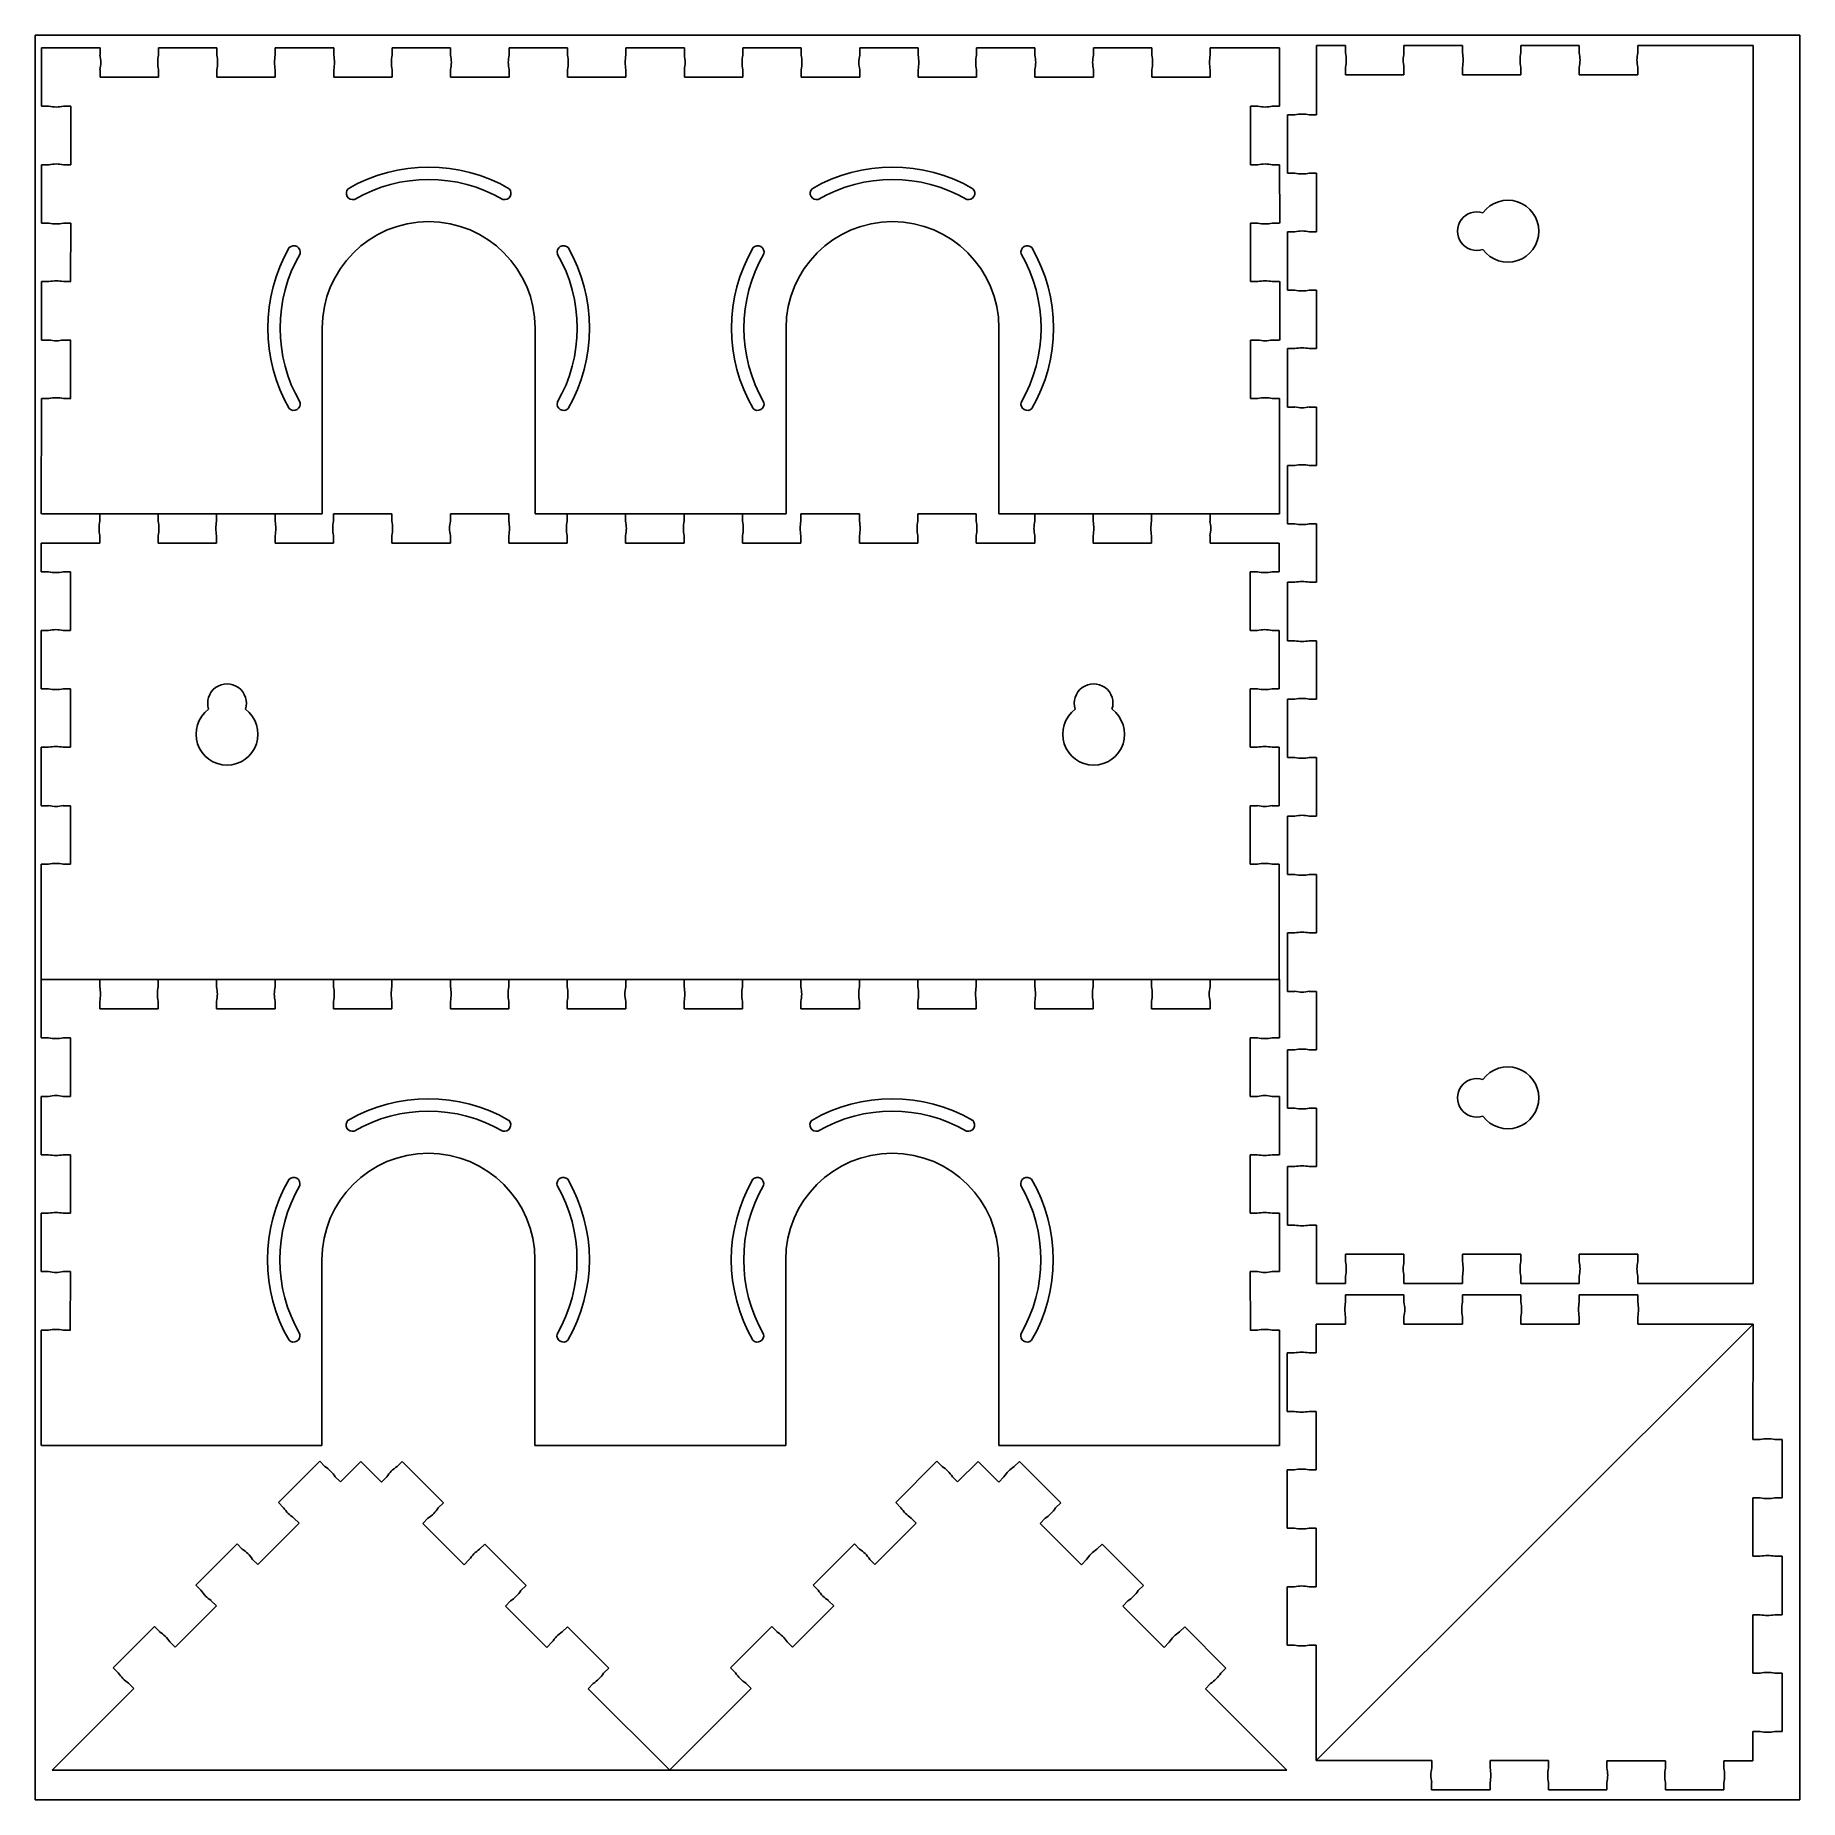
# Model space of a CAD drawing. Header units: inches. Extents: x 23.77 to 30.9, y 14.13 to 21.25.
import ezdxf

# ---------------------------------------------------------------- set-up
doc = ezdxf.new("R2010")
doc.units = ezdxf.units.IN
doc.header["$MEASUREMENT"] = 0

msp = doc.modelspace()

# ---------------------------------------------------------------- linework, layer by layer
for p, q in [((23.7982, 21.2017), (24.0343, 21.2017)), ((23.7982, 20.9656), (23.7982, 21.2017)), ((24.0343, 21.1722), (24.0343, 21.2017)), ((24.2703, 21.2017), (24.2703, 21.1722)), ((24.2703, 21.2017), (24.5063, 21.2017)), ((24.5063, 21.1722), (24.5063, 21.2017)), ((24.7423, 21.2017), (24.7423, 21.1722)), ((24.7423, 21.2017), (24.9783, 21.2017)), ((24.9783, 21.1722), (24.9783, 21.2017)), ((25.2143, 21.2017), (25.2143, 21.1722)), ((25.2143, 21.2017), (25.4503, 21.2017)), ((25.4503, 21.1722), (25.4503, 21.2017)), ((25.6863, 21.2017), (25.6863, 21.1722)), ((25.6863, 21.2017), (25.9223, 21.2017)), ((25.9223, 21.1722), (25.9223, 21.2017)), ((26.1583, 21.2017), (26.1583, 21.1722)), ((26.1583, 21.2017), (26.3943, 21.2017)), ((26.3943, 21.1722), (26.3943, 21.2017)), ((26.6303, 21.2017), (26.6303, 21.1722)), ((26.6303, 21.2017), (26.8663, 21.2017)), ((26.8663, 21.1722), (26.8663, 21.2017)), ((27.1023, 21.2017), (27.1023, 21.1722)), ((27.1023, 21.2017), (27.3383, 21.2017)), ((27.3383, 21.1722), (27.3383, 21.2017)), ((27.5743, 21.2017), (27.5743, 21.1722)), ((27.5743, 21.2017), (27.8103, 21.2017)), ((27.8103, 21.1722), (27.8103, 21.2017)), ((28.0463, 21.2017), (28.0463, 21.1722)), ((28.0463, 21.2017), (28.2823, 21.2017)), ((28.2823, 21.1722), (28.2823, 21.2017)), ((28.5183, 21.2017), (28.5183, 21.1722)), ((28.5183, 21.2017), (28.7984, 21.2017)), ((28.7984, 20.9656), (28.7984, 21.2017)), ((28.9478, 20.9311), (28.9478, 21.2111)), ((29.0646, 21.2111), (28.9478, 21.2111)), ((29.0646, 21.2111), (29.0646, 21.1816)), ((29.3006, 21.1816), (29.3006, 21.2111)), ((29.3006, 21.2111), (29.5366, 21.2111)), ((29.5366, 21.2111), (29.5366, 21.1816)), ((29.7726, 21.2111), (30.0086, 21.2111)), ((29.7726, 21.1816), (29.7726, 21.2111)), ((30.0086, 21.2111), (30.0086, 21.1816)), ((30.2446, 21.2111), (30.7105, 21.2111)), ((30.2446, 21.1816), (30.2446, 21.2111)), ((30.7105, 21.2111), (30.7105, 16.2111)), ((24.0343, 21.0837), (24.0343, 21.1132)), ((24.2703, 21.1132), (24.2703, 21.0837)), ((24.5063, 21.0837), (24.5063, 21.1132)), ((24.7423, 21.1132), (24.7423, 21.0837)), ((24.9783, 21.0837), (24.9783, 21.1132)), ((25.2143, 21.1132), (25.2143, 21.0837)), ((25.4503, 21.0837), (25.4503, 21.1132)), ((25.6863, 21.1132), (25.6863, 21.0837)), ((25.9223, 21.0837), (25.9223, 21.1132)), ((26.1583, 21.1132), (26.1583, 21.0837)), ((26.3943, 21.0837), (26.3943, 21.1132)), ((26.6303, 21.1132), (26.6303, 21.0837)), ((26.8663, 21.0837), (26.8663, 21.1132)), ((27.1023, 21.1132), (27.1023, 21.0837)), ((27.3383, 21.0837), (27.3383, 21.1132)), ((27.5743, 21.1132), (27.5743, 21.0837)), ((27.8103, 21.0837), (27.8103, 21.1132)), ((28.0463, 21.1132), (28.0463, 21.0837)), ((28.2823, 21.0837), (28.2823, 21.1132)), ((28.5183, 21.1132), (28.5183, 21.0837)), ((29.0646, 21.1226), (29.0646, 21.0931)), ((29.0646, 21.0931), (29.3006, 21.0931)), ((29.3006, 21.0931), (29.3006, 21.1226)), ((29.5366, 21.1226), (29.5366, 21.0931)), ((29.5366, 21.0931), (29.7726, 21.0931)), ((29.7726, 21.0931), (29.7726, 21.1226)), ((30.0086, 21.1226), (30.0086, 21.0931)), ((30.0086, 21.0931), (30.2446, 21.0931)), ((30.2446, 21.0931), (30.2446, 21.1226)), ((24.0343, 21.0837), (24.2703, 21.0837)), ((24.5063, 21.0837), (24.7423, 21.0837)), ((24.9783, 21.0837), (25.2143, 21.0837)), ((25.4503, 21.0837), (25.6863, 21.0837)), ((25.9223, 21.0837), (26.1583, 21.0837)), ((26.3943, 21.0837), (26.6303, 21.0837)), ((26.8663, 21.0837), (27.1023, 21.0837)), ((27.3383, 21.0837), (27.5743, 21.0837)), ((27.8103, 21.0837), (28.0463, 21.0837)), ((28.2823, 21.0837), (28.5183, 21.0837)), ((23.7982, 20.9656), (23.8277, 20.9656)), ((23.8867, 20.9656), (23.9162, 20.9656)), ((23.9162, 20.9656), (23.916, 20.7296)), ((28.6804, 20.9656), (28.6805, 20.7296)), ((28.7099, 20.9656), (28.6804, 20.9656)), ((28.7984, 20.9656), (28.7689, 20.9656)), ((28.8593, 20.9311), (28.8298, 20.9311)), ((28.8298, 20.6951), (28.8298, 20.9311)), ((28.9478, 20.9311), (28.9183, 20.9311)), ((23.798, 20.7297), (23.7979, 20.4937)), ((23.8277, 20.7296), (23.7982, 20.7296)), ((23.9162, 20.7296), (23.8867, 20.7296)), ((28.6804, 20.7296), (28.7099, 20.7296)), ((28.7689, 20.7296), (28.7984, 20.7296)), ((28.7985, 20.7297), (28.7987, 20.4937)), ((28.8298, 20.6951), (28.8593, 20.6951)), ((28.9183, 20.6951), (28.9478, 20.6951)), ((28.9478, 20.4591), (28.9478, 20.6951)), ((23.7982, 20.4936), (23.8277, 20.4936)), ((23.8867, 20.4936), (23.9162, 20.4936)), ((23.9159, 20.4936), (23.9157, 20.2576)), ((28.7099, 20.4936), (28.6804, 20.4936)), ((28.6807, 20.4936), (28.6808, 20.2576)), ((28.7984, 20.4936), (28.7689, 20.4936)), ((28.8593, 20.4591), (28.8298, 20.4591)), ((28.8298, 20.2231), (28.8298, 20.4591)), ((28.9478, 20.4591), (28.9183, 20.4591)), ((23.7977, 20.2577), (23.7976, 20.0217)), ((23.8277, 20.2576), (23.7982, 20.2576)), ((23.9162, 20.2576), (23.8867, 20.2576)), ((28.6804, 20.2576), (28.7099, 20.2576)), ((28.7689, 20.2576), (28.7984, 20.2576)), ((28.7988, 20.2577), (28.799, 20.0217)), ((28.8298, 20.2231), (28.8593, 20.2231)), ((28.9183, 20.2231), (28.9478, 20.2231)), ((28.9478, 19.9871), (28.9478, 20.2231)), ((24.9316, 20.0698), (24.9316, 19.3198)), ((25.7916, 20.0698), (25.7916, 19.3198)), ((26.8049, 20.0698), (26.8049, 19.3198)), ((27.6649, 20.0698), (27.6649, 19.3198)), ((23.7982, 20.0216), (23.8277, 20.0216)), ((23.8867, 20.0216), (23.9162, 20.0216)), ((23.9156, 20.0216), (23.9154, 19.7856)), ((28.7099, 20.0216), (28.6804, 20.0216)), ((28.681, 20.0216), (28.6812, 19.7856)), ((28.7984, 20.0216), (28.7689, 20.0216)), ((28.8593, 19.9871), (28.8298, 19.9871)), ((28.8298, 19.7511), (28.8298, 19.9871)), ((28.9478, 19.9871), (28.9183, 19.9871)), ((23.7974, 19.7857), (23.7971, 19.3198)), ((23.8277, 19.7856), (23.7982, 19.7856)), ((23.9162, 19.7856), (23.8867, 19.7856)), ((28.6804, 19.7856), (28.7099, 19.7856)), ((28.7689, 19.7856), (28.7984, 19.7856)), ((28.7984, 19.7856), (28.7983, 19.3198)), ((28.8298, 19.7511), (28.8593, 19.7511)), ((28.9183, 19.7511), (28.9478, 19.7511)), ((28.9478, 19.5151), (28.9478, 19.7511)), ((28.8593, 19.5151), (28.8298, 19.5151)), ((28.8298, 19.2791), (28.8298, 19.5151)), ((28.9478, 19.5151), (28.9183, 19.5151)), ((24.9316, 19.3198), (23.7983, 19.3198)), ((24.0332, 19.3198), (24.0332, 19.2903)), ((24.2692, 19.2903), (24.2692, 19.3198)), ((24.5052, 19.3198), (24.5052, 19.2903)), ((24.7412, 19.2903), (24.7412, 19.3198)), ((24.9772, 19.3198), (24.9772, 19.2903)), ((24.9772, 19.3198), (25.2132, 19.3198)), ((25.2132, 19.2903), (25.2132, 19.3198)), ((25.4492, 19.3198), (25.4492, 19.2903)), ((25.4492, 19.3198), (25.6852, 19.3198)), ((25.6852, 19.2903), (25.6852, 19.3198)), ((25.9212, 19.3198), (25.9212, 19.2903)), ((26.1572, 19.2903), (26.1572, 19.3198)), ((26.3932, 19.3198), (26.3932, 19.2903)), ((26.6292, 19.2903), (26.6292, 19.3198)), ((26.8652, 19.3198), (26.8652, 19.2903)), ((26.8652, 19.3198), (27.1012, 19.3198)), ((27.1012, 19.2903), (27.1012, 19.3198)), ((27.3372, 19.3198), (27.3372, 19.2903)), ((27.3372, 19.3198), (27.5732, 19.3198)), ((27.5732, 19.2903), (27.5732, 19.3198)), ((28.7983, 19.3198), (27.6649, 19.3198)), ((27.8092, 19.3198), (27.8092, 19.2903)), ((28.0452, 19.2903), (28.0452, 19.3198)), ((28.2812, 19.3198), (28.2812, 19.2903)), ((28.5172, 19.2903), (28.5172, 19.3198)), ((28.8298, 19.2791), (28.8593, 19.2791)), ((28.9183, 19.2791), (28.9478, 19.2791)), ((28.9478, 19.0431), (28.9478, 19.2791)), ((23.7972, 19.2018), (23.7972, 19.085)), ((23.7972, 19.2018), (24.0332, 19.2018)), ((24.0332, 19.2313), (24.0332, 19.2018)), ((24.2692, 19.2018), (24.2692, 19.2313)), ((24.2692, 19.2018), (24.5052, 19.2018)), ((24.5052, 19.2313), (24.5052, 19.2018)), ((24.7412, 19.2018), (24.7412, 19.2313)), ((24.7412, 19.2018), (24.9772, 19.2018)), ((24.9772, 19.2313), (24.9772, 19.2018)), ((25.2132, 19.2018), (25.2132, 19.2313)), ((25.2132, 19.2018), (25.4492, 19.2018)), ((25.4492, 19.2313), (25.4492, 19.2018)), ((25.6852, 19.2018), (25.6852, 19.2313)), ((25.6852, 19.2018), (25.9212, 19.2018)), ((25.9212, 19.2313), (25.9212, 19.2018)), ((26.1572, 19.2018), (26.1572, 19.2313)), ((26.1572, 19.2018), (26.3932, 19.2018)), ((26.3932, 19.2313), (26.3932, 19.2018)), ((26.6292, 19.2018), (26.6292, 19.2313)), ((26.6292, 19.2018), (26.8652, 19.2018)), ((26.8652, 19.2313), (26.8652, 19.2018)), ((27.1012, 19.2018), (27.1012, 19.2313)), ((27.1012, 19.2018), (27.3372, 19.2018)), ((27.3372, 19.2313), (27.3372, 19.2018)), ((27.5732, 19.2018), (27.5732, 19.2313)), ((27.5732, 19.2018), (27.8092, 19.2018)), ((27.8092, 19.2313), (27.8092, 19.2018)), ((28.0452, 19.2018), (28.0452, 19.2313)), ((28.0452, 19.2018), (28.2812, 19.2018)), ((28.2812, 19.2313), (28.2812, 19.2018)), ((28.5172, 19.2018), (28.5172, 19.2313)), ((28.5172, 19.2018), (28.7972, 19.2018)), ((28.7972, 19.085), (28.7972, 19.2018)), ((23.7972, 19.085), (23.8267, 19.085)), ((23.8857, 19.085), (23.9152, 19.085)), ((23.9152, 19.085), (23.9152, 18.849)), ((28.7087, 19.085), (28.6792, 19.085)), ((28.6792, 19.085), (28.6792, 18.849)), ((28.7972, 19.085), (28.7677, 19.085)), ((28.8593, 19.0431), (28.8298, 19.0431)), ((28.8298, 18.8071), (28.8298, 19.0431)), ((28.9478, 19.0431), (28.9183, 19.0431)), ((23.8267, 18.849), (23.7972, 18.849)), ((23.7972, 18.849), (23.7972, 18.613)), ((23.9152, 18.849), (23.8857, 18.849)), ((28.6792, 18.849), (28.7087, 18.849)), ((28.7677, 18.849), (28.7972, 18.849)), ((28.7972, 18.849), (28.7972, 18.613)), ((28.8298, 18.8071), (28.8593, 18.8071)), ((28.9183, 18.8071), (28.9478, 18.8071)), ((28.9478, 18.5711), (28.9478, 18.8071)), ((23.7972, 18.613), (23.8267, 18.613)), ((23.8857, 18.613), (23.9152, 18.613)), ((23.9152, 18.613), (23.9152, 18.377)), ((28.6792, 18.613), (28.6792, 18.377)), ((28.7087, 18.613), (28.6792, 18.613)), ((28.7972, 18.613), (28.7677, 18.613)), ((28.8593, 18.5711), (28.8298, 18.5711)), ((28.8298, 18.3351), (28.8298, 18.5711)), ((28.9478, 18.5711), (28.9183, 18.5711)), ((23.7972, 18.377), (23.7972, 18.141)), ((23.8267, 18.377), (23.7972, 18.377)), ((23.9152, 18.377), (23.8857, 18.377)), ((28.6792, 18.377), (28.7087, 18.377)), ((28.7677, 18.377), (28.7972, 18.377)), ((28.7972, 18.377), (28.7972, 18.141)), ((28.8298, 18.3351), (28.8593, 18.3351)), ((28.9183, 18.3351), (28.9478, 18.3351)), ((28.9478, 18.0991), (28.9478, 18.3351)), ((23.7972, 18.141), (23.8267, 18.141)), ((23.8857, 18.141), (23.9152, 18.141)), ((23.9152, 18.141), (23.9152, 17.905)), ((28.6792, 18.141), (28.6792, 17.905)), ((28.7087, 18.141), (28.6792, 18.141)), ((28.7972, 18.141), (28.7677, 18.141)), ((28.8593, 18.0991), (28.8298, 18.0991)), ((28.8298, 17.8631), (28.8298, 18.0991)), ((28.9478, 18.0991), (28.9183, 18.0991)), ((23.7972, 17.905), (23.7972, 17.4391)), ((23.8267, 17.905), (23.7972, 17.905)), ((23.9152, 17.905), (23.8857, 17.905)), ((28.6792, 17.905), (28.7087, 17.905)), ((28.7677, 17.905), (28.7972, 17.905)), ((28.7972, 17.905), (28.7972, 17.4391)), ((28.8298, 17.8631), (28.8593, 17.8631)), ((28.9183, 17.8631), (28.9478, 17.8631)), ((28.9478, 17.6271), (28.9478, 17.8631)), ((28.8593, 17.6271), (28.8298, 17.6271)), ((28.8298, 17.3911), (28.8298, 17.6271)), ((28.9478, 17.6271), (28.9183, 17.6271)), ((28.7972, 17.4391), (23.7972, 17.4391)), ((23.7972, 17.203), (23.7972, 17.4391)), ((24.0333, 17.4096), (24.0333, 17.4391)), ((24.2693, 17.4391), (24.2693, 17.4096)), ((24.5053, 17.4096), (24.5053, 17.4391)), ((24.7413, 17.4391), (24.7413, 17.4096)), ((24.9773, 17.4096), (24.9773, 17.4391)), ((25.2133, 17.4391), (25.2133, 17.4096)), ((25.4493, 17.4096), (25.4493, 17.4391)), ((25.6853, 17.4391), (25.6853, 17.4096)), ((25.9213, 17.4096), (25.9213, 17.4391)), ((26.1573, 17.4391), (26.1573, 17.4096)), ((26.3933, 17.4096), (26.3933, 17.4391)), ((26.6293, 17.4391), (26.6293, 17.4096)), ((26.8653, 17.4096), (26.8653, 17.4391)), ((27.1013, 17.4391), (27.1013, 17.4096)), ((27.3373, 17.4096), (27.3373, 17.4391)), ((27.5733, 17.4391), (27.5733, 17.4096)), ((27.8093, 17.4096), (27.8093, 17.4391)), ((28.0453, 17.4391), (28.0453, 17.4096)), ((28.2813, 17.4096), (28.2813, 17.4391)), ((28.5173, 17.4391), (28.5173, 17.4096)), ((28.7973, 17.203), (28.7973, 17.4391)), ((28.8298, 17.3911), (28.8593, 17.3911)), ((28.9183, 17.3911), (28.9478, 17.3911)), ((28.9478, 17.1551), (28.9478, 17.3911)), ((24.0333, 17.3211), (24.0333, 17.3506)), ((24.0333, 17.3211), (24.2693, 17.3211)), ((24.2693, 17.3506), (24.2693, 17.3211)), ((24.5053, 17.3211), (24.5053, 17.3506)), ((24.5053, 17.3211), (24.7413, 17.3211)), ((24.7413, 17.3506), (24.7413, 17.3211)), ((24.9773, 17.3211), (24.9773, 17.3506)), ((24.9773, 17.3211), (25.2133, 17.3211)), ((25.2133, 17.3506), (25.2133, 17.3211)), ((25.4493, 17.3211), (25.4493, 17.3506)), ((25.4493, 17.3211), (25.6853, 17.3211)), ((25.6853, 17.3506), (25.6853, 17.3211)), ((25.9213, 17.3211), (25.9213, 17.3506)), ((25.9213, 17.3211), (26.1573, 17.3211)), ((26.1573, 17.3506), (26.1573, 17.3211)), ((26.3933, 17.3211), (26.3933, 17.3506)), ((26.3933, 17.3211), (26.6293, 17.3211)), ((26.6293, 17.3506), (26.6293, 17.3211)), ((26.8653, 17.3211), (26.8653, 17.3506)), ((26.8653, 17.3211), (27.1013, 17.3211)), ((27.1013, 17.3506), (27.1013, 17.3211)), ((27.3373, 17.3211), (27.3373, 17.3506)), ((27.3373, 17.3211), (27.5733, 17.3211)), ((27.5733, 17.3506), (27.5733, 17.3211)), ((27.8093, 17.3211), (27.8093, 17.3506)), ((27.8093, 17.3211), (28.0453, 17.3211)), ((28.0453, 17.3506), (28.0453, 17.3211)), ((28.2813, 17.3211), (28.2813, 17.3506)), ((28.2813, 17.3211), (28.5173, 17.3211)), ((28.5173, 17.3506), (28.5173, 17.3211)), ((23.7972, 17.203), (23.8267, 17.203)), ((23.8857, 17.203), (23.9152, 17.203)), ((23.9152, 17.203), (23.915, 16.967)), ((28.6793, 17.203), (28.6795, 16.967)), ((28.7088, 17.203), (28.6793, 17.203)), ((28.7973, 17.203), (28.7678, 17.203)), ((28.8593, 17.1551), (28.8298, 17.1551)), ((28.8298, 16.9191), (28.8298, 17.1551)), ((28.9478, 17.1551), (28.9183, 17.1551)), ((23.797, 16.9671), (23.7969, 16.7311)), ((23.8267, 16.967), (23.7972, 16.967)), ((23.9152, 16.967), (23.8857, 16.967)), ((28.6793, 16.967), (28.7088, 16.967)), ((28.7678, 16.967), (28.7973, 16.967)), ((28.7975, 16.9671), (28.7977, 16.7311)), ((28.8298, 16.9191), (28.8593, 16.9191)), ((28.9183, 16.9191), (28.9478, 16.9191)), ((28.9478, 16.6831), (28.9478, 16.9191)), ((23.7972, 16.731), (23.8267, 16.731)), ((23.8857, 16.731), (23.9152, 16.731)), ((23.9149, 16.731), (23.9147, 16.495)), ((28.7088, 16.731), (28.6793, 16.731)), ((28.6797, 16.731), (28.6798, 16.495)), ((28.7973, 16.731), (28.7678, 16.731)), ((28.8593, 16.6831), (28.8298, 16.6831)), ((28.8298, 16.4471), (28.8298, 16.6831)), ((28.9478, 16.6831), (28.9183, 16.6831)), ((23.7967, 16.4951), (23.7966, 16.2591)), ((23.8267, 16.495), (23.7972, 16.495)), ((23.9152, 16.495), (23.8857, 16.495)), ((28.6793, 16.495), (28.7088, 16.495)), ((28.7678, 16.495), (28.7973, 16.495)), ((28.7978, 16.4951), (28.798, 16.2591)), ((28.8298, 16.4471), (28.8593, 16.4471)), ((28.9183, 16.4471), (28.9478, 16.4471)), ((28.9478, 16.2111), (28.9478, 16.4471)), ((29.0646, 16.2996), (29.0646, 16.3291)), ((29.0646, 16.3291), (29.3006, 16.3291)), ((29.3006, 16.3291), (29.3006, 16.2996)), ((29.5366, 16.3291), (29.7726, 16.3291)), ((29.5366, 16.2996), (29.5366, 16.3291)), ((29.7726, 16.3291), (29.7726, 16.2996)), ((30.0086, 16.3291), (30.2446, 16.3291)), ((30.0086, 16.2996), (30.0086, 16.3291)), ((30.2446, 16.3291), (30.2446, 16.2996)), ((23.7972, 16.259), (23.8267, 16.259)), ((23.8857, 16.259), (23.9152, 16.259)), ((23.9146, 16.259), (23.9144, 16.023)), ((24.9306, 16.3072), (24.9306, 15.5572)), ((25.7906, 16.3072), (25.7906, 15.5572)), ((26.8039, 16.3072), (26.8039, 15.5572)), ((27.6639, 16.3072), (27.6639, 15.5572)), ((28.7088, 16.259), (28.6793, 16.259)), ((28.68, 16.259), (28.6801, 16.023)), ((28.7973, 16.259), (28.7678, 16.259)), ((28.9478, 16.2111), (29.0646, 16.2111)), ((29.0646, 16.2111), (29.0646, 16.2406)), ((29.3006, 16.2406), (29.3006, 16.2111)), ((29.3006, 16.2111), (29.5366, 16.2111)), ((29.5366, 16.2111), (29.5366, 16.2406)), ((29.7726, 16.2406), (29.7726, 16.2111)), ((29.7726, 16.2111), (30.0086, 16.2111)), ((30.0086, 16.2111), (30.0086, 16.2406)), ((30.2446, 16.2406), (30.2446, 16.2111)), ((30.2446, 16.2111), (30.7105, 16.2111)), ((29.0646, 16.1655), (29.0646, 16.136)), ((29.0646, 16.1655), (29.3006, 16.1655)), ((29.3006, 16.136), (29.3006, 16.1655)), ((29.5366, 16.1655), (29.5366, 16.136)), ((29.5366, 16.1655), (29.7726, 16.1655)), ((29.7726, 16.136), (29.7726, 16.1655)), ((30.0086, 16.1655), (30.0086, 16.136)), ((30.0086, 16.1655), (30.2446, 16.1655)), ((30.2446, 16.136), (30.2446, 16.1655)), ((28.9466, 16.0475), (29.0646, 16.0475)), ((28.9466, 16.0475), (28.9466, 15.9306)), ((28.9466, 14.2847), (30.7105, 16.0475)), ((29.0646, 16.077), (29.0646, 16.0475)), ((29.3006, 16.0475), (29.3006, 16.077)), ((29.3006, 16.0475), (29.5366, 16.0475)), ((29.5366, 16.077), (29.5366, 16.0475)), ((29.7726, 16.0475), (29.7726, 16.077)), ((29.7726, 16.0475), (30.0086, 16.0475)), ((30.0086, 16.077), (30.0086, 16.0475)), ((30.2446, 16.0475), (30.2446, 16.077)), ((30.2446, 16.0475), (30.7105, 16.0475)), ((30.7102, 15.5816), (30.7105, 16.0475)), ((23.7964, 16.0231), (23.7961, 15.5572)), ((23.8267, 16.023), (23.7972, 16.023)), ((23.9152, 16.023), (23.8857, 16.023)), ((28.6793, 16.023), (28.7088, 16.023)), ((28.7678, 16.023), (28.7973, 16.023)), ((28.7973, 16.023), (28.7973, 15.5572)), ((28.8286, 15.9306), (28.8581, 15.9306)), ((28.8286, 15.9306), (28.8286, 15.6946)), ((28.9171, 15.9306), (28.9466, 15.9306)), ((28.8581, 15.6946), (28.8286, 15.6946)), ((28.9466, 15.6946), (28.9171, 15.6946)), ((28.9466, 15.6946), (28.9466, 15.4586)), ((24.9306, 15.5572), (23.7973, 15.5572)), ((28.7973, 15.5572), (27.6639, 15.5572)), ((30.7102, 15.5816), (30.7397, 15.5815)), ((30.7987, 15.5815), (30.8282, 15.5815)), ((30.828, 15.3455), (30.8282, 15.5815)), ((24.9217, 15.4935), (24.7548, 15.3266)), ((24.9217, 15.4935), (24.9426, 15.4726)), ((25.0877, 15.4926), (25.0051, 15.41)), ((25.0877, 15.4926), (25.1712, 15.4092)), ((25.2546, 15.4926), (25.2338, 15.4718)), ((25.2546, 15.4926), (25.4215, 15.3257)), ((27.4145, 15.4935), (27.2477, 15.3266)), ((27.4145, 15.4935), (27.4354, 15.4726)), ((27.5806, 15.4926), (27.498, 15.41)), ((27.5806, 15.4926), (27.664, 15.4092)), ((27.7475, 15.4926), (27.7266, 15.4718)), ((27.7475, 15.4926), (27.9143, 15.3257)), ((24.9843, 15.4309), (25.0051, 15.41)), ((25.192, 15.43), (25.1712, 15.4092)), ((27.4771, 15.4309), (27.498, 15.41)), ((27.6849, 15.43), (27.664, 15.4092)), ((28.8286, 15.4586), (28.8581, 15.4586)), ((28.8286, 15.4586), (28.8286, 15.2226)), ((28.9171, 15.4586), (28.9466, 15.4586)), ((24.7757, 15.3057), (24.7548, 15.3266)), ((25.4006, 15.3049), (25.4215, 15.3257)), ((27.2685, 15.3057), (27.2477, 15.3266)), ((27.8935, 15.3049), (27.9143, 15.3257)), ((30.7099, 15.1096), (30.71, 15.3456)), ((30.7395, 15.3455), (30.71, 15.3456)), ((30.828, 15.3455), (30.7985, 15.3455)), ((24.8383, 15.2431), (24.8174, 15.264)), ((25.3381, 15.2423), (25.3589, 15.2632)), ((27.3311, 15.2431), (27.3102, 15.264)), ((27.8309, 15.2423), (27.8518, 15.2632)), ((24.8383, 15.2431), (24.6714, 15.0763)), ((25.3381, 15.2423), (25.5049, 15.0754)), ((27.3311, 15.2431), (27.1642, 15.0763)), ((27.8309, 15.2423), (27.9978, 15.0754)), ((28.8581, 15.2226), (28.8286, 15.2226)), ((28.9466, 15.2226), (28.9171, 15.2226)), ((28.9466, 15.2226), (28.9466, 14.9866)), ((24.5879, 15.1597), (24.4211, 14.9928)), ((24.5879, 15.1597), (24.6088, 15.1388)), ((25.5884, 15.1589), (25.5675, 15.138)), ((25.5884, 15.1589), (25.7552, 14.992)), ((27.0808, 15.1597), (26.9139, 14.9928)), ((27.0808, 15.1597), (27.1016, 15.1388)), ((28.0812, 15.1589), (28.0604, 15.138)), ((28.0812, 15.1589), (28.2481, 14.992)), ((30.7099, 15.1096), (30.7394, 15.1095)), ((30.7984, 15.1095), (30.8279, 15.1095)), ((30.8277, 14.8735), (30.8279, 15.1095)), ((24.6505, 15.0971), (24.6714, 15.0763)), ((25.5258, 15.0963), (25.5049, 15.0754)), ((27.1434, 15.0971), (27.1642, 15.0763)), ((28.0186, 15.0963), (27.9978, 15.0754)), ((24.4419, 14.972), (24.4211, 14.9928)), ((25.7344, 14.9711), (25.7552, 14.992)), ((26.9348, 14.972), (26.9139, 14.9928)), ((28.2272, 14.9711), (28.2481, 14.992)), ((28.8286, 14.9866), (28.8581, 14.9866)), ((28.8286, 14.9866), (28.8286, 14.7506)), ((28.9171, 14.9866), (28.9466, 14.9866)), ((24.5045, 14.9094), (24.3376, 14.7425)), ((24.5045, 14.9094), (24.4836, 14.9302)), ((25.6718, 14.9086), (25.6927, 14.9294)), ((25.6718, 14.9086), (25.8387, 14.7417)), ((26.9973, 14.9094), (26.8305, 14.7425)), ((26.9973, 14.9094), (26.9765, 14.9302)), ((28.1647, 14.9086), (28.1855, 14.9294)), ((28.1647, 14.9086), (28.3315, 14.7417)), ((24.2542, 14.826), (24.0873, 14.6591)), ((24.2542, 14.826), (24.275, 14.8051)), ((25.9221, 14.8251), (25.9013, 14.8043)), ((25.9221, 14.8251), (26.089, 14.6582)), ((26.747, 14.826), (26.5802, 14.6591)), ((26.747, 14.826), (26.7679, 14.8051)), ((28.415, 14.8251), (28.3941, 14.8043)), ((28.415, 14.8251), (28.5818, 14.6582)), ((30.7096, 14.6376), (30.7097, 14.8736)), ((30.7392, 14.8735), (30.7097, 14.8736)), ((30.8277, 14.8735), (30.7982, 14.8735)), ((24.3168, 14.7634), (24.3376, 14.7425)), ((25.8595, 14.7625), (25.8387, 14.7417)), ((26.8096, 14.7634), (26.8305, 14.7425)), ((28.3524, 14.7625), (28.3315, 14.7417)), ((28.8581, 14.7506), (28.8286, 14.7506)), ((28.9466, 14.7506), (28.9171, 14.7506)), ((28.9466, 14.7506), (28.9466, 14.2847)), ((24.1082, 14.6382), (24.0873, 14.6591)), ((26.0681, 14.6374), (26.089, 14.6582)), ((26.601, 14.6382), (26.5802, 14.6591)), ((28.561, 14.6374), (28.5818, 14.6582)), ((30.7096, 14.6376), (30.7391, 14.6375)), ((30.7981, 14.6375), (30.8276, 14.6375)), ((30.8274, 14.4015), (30.8276, 14.6375)), ((24.1707, 14.5756), (23.8413, 14.2462)), ((24.1707, 14.5756), (24.1499, 14.5965)), ((26.0056, 14.5748), (26.0264, 14.5957)), ((26.0056, 14.5748), (26.335, 14.2454)), ((26.6636, 14.5756), (26.3342, 14.2462)), ((26.6636, 14.5756), (26.6427, 14.5965)), ((28.4984, 14.5748), (28.5193, 14.5957)), ((28.4984, 14.5748), (28.8278, 14.2454)), ((30.7093, 14.2836), (30.7094, 14.4016)), ((30.7389, 14.4015), (30.7094, 14.4016)), ((30.8274, 14.4015), (30.7979, 14.4015)), ((29.4125, 14.2844), (28.9466, 14.2847)), ((29.4125, 14.2844), (29.4125, 14.2549)), ((29.8845, 14.2841), (29.6485, 14.2843)), ((29.6485, 14.2548), (29.6485, 14.2843)), ((29.8845, 14.2841), (29.8845, 14.2546)), ((30.3565, 14.2838), (30.1205, 14.284)), ((30.1205, 14.2545), (30.1205, 14.284)), ((30.3565, 14.2838), (30.3565, 14.2543)), ((30.5925, 14.2541), (30.5925, 14.2836)), ((30.7093, 14.2836), (30.5925, 14.2836)), ((23.8413, 14.2462), (26.335, 14.2454)), ((26.3342, 14.2462), (28.8278, 14.2454)), ((29.4124, 14.1959), (29.4124, 14.1664)), ((29.6484, 14.1663), (29.6484, 14.1958)), ((29.8844, 14.1956), (29.8844, 14.1661)), ((30.1204, 14.166), (30.1204, 14.1955)), ((30.3564, 14.1953), (30.3564, 14.1658)), ((30.5924, 14.1656), (30.5924, 14.1951)), ((29.6484, 14.1663), (29.4124, 14.1664)), ((30.1204, 14.166), (29.8844, 14.1661)), ((30.5924, 14.1656), (30.3564, 14.1658))]:
    msp.add_line(p, q)
msp.add_lwpolyline([(23.7729, 14.1264), (30.8989, 14.1264), (30.8989, 21.2524), (23.7729, 21.2524)], close=True)
for points in [[(26.8049, 19.3198), (25.7916, 19.3198)], [(26.8039, 15.5572), (25.7906, 15.5572)]]:
    msp.add_lwpolyline(points)
for centre, radius, start, end in [((23.8907, 21.1427), 0.1465, 348.38655, 11.61345), ((24.4138, 21.1427), 0.1465, 168.38655, 191.61345), ((24.3627, 21.1427), 0.1465, 348.38655, 11.61345), ((24.8858, 21.1427), 0.1465, 168.38655, 191.61345), ((24.8347, 21.1427), 0.1465, 348.38655, 11.61345), ((25.3578, 21.1427), 0.1465, 168.38655, 191.61345), ((25.3067, 21.1427), 0.1465, 348.38655, 11.61345), ((25.8298, 21.1427), 0.1465, 168.38655, 191.61345), ((25.7787, 21.1427), 0.1465, 348.38655, 11.61345), ((26.3018, 21.1427), 0.1465, 168.38655, 191.61345), ((26.2507, 21.1427), 0.1465, 348.38655, 11.61345), ((26.7738, 21.1427), 0.1465, 168.38655, 191.61345), ((26.7227, 21.1427), 0.1465, 348.38655, 11.61345), ((27.2458, 21.1427), 0.1465, 168.38655, 191.61345), ((27.1947, 21.1427), 0.1465, 348.38655, 11.61345), ((27.7178, 21.1427), 0.1465, 168.38655, 191.61345), ((27.6667, 21.1427), 0.1465, 348.38655, 11.61345), ((28.1898, 21.1427), 0.1465, 168.38655, 191.61345), ((28.1387, 21.1427), 0.1465, 348.38655, 11.61345), ((28.6618, 21.1427), 0.1465, 168.38655, 191.61345), ((28.9211, 21.1521), 0.1465, 348.38655, 11.61345), ((29.4442, 21.1521), 0.1465, 168.38655, 191.61345), ((29.3931, 21.1521), 0.1465, 348.38655, 11.61345), ((29.9162, 21.1521), 0.1465, 168.38655, 191.61345), ((29.8651, 21.1521), 0.1465, 348.38655, 11.61345), ((30.3882, 21.1521), 0.1465, 168.38655, 191.61345), ((23.8572, 21.1092), 0.1465, 258.38655, 281.61345), ((28.7394, 21.1092), 0.1465, 258.38655, 281.61345), ((28.8888, 20.7876), 0.1465, 78.38655, 101.61345), ((23.8572, 20.5861), 0.1465, 78.38655, 101.61345), ((25.3616, 20.0698), 0.65, 60, 120), ((25.3616, 20.0698), 0.6, 60, 120), ((27.2349, 20.0698), 0.65, 60, 120), ((27.2349, 20.0698), 0.6, 60, 120), ((28.7394, 20.5861), 0.1465, 78.38655, 101.61345), ((28.8888, 20.8387), 0.1465, 258.38655, 281.61345), ((25.0549, 20.6145), 0.0259, 135, 285), ((25.6683, 20.6145), 0.0259, 255, 45), ((26.9282, 20.6145), 0.0259, 135, 285), ((27.5416, 20.6145), 0.0259, 255, 45), ((29.5951, 20.4611), 0.0781, 71.79004, 288.20996), ((29.7201, 20.4611), 0.125, 216.41991, 143.58009), ((23.8572, 20.6372), 0.1465, 258.38655, 281.61345), ((25.3616, 20.0698), 0.43, 0, 180), ((27.2349, 20.0698), 0.43, 0, 180), ((28.7394, 20.6372), 0.1465, 258.38655, 281.61345), ((28.8888, 20.3156), 0.1465, 78.38655, 101.61345), ((25.3616, 20.0698), 0.65, 150, 210), ((24.817, 20.3765), 0.0259, 345, 135), ((25.9063, 20.3765), 0.0259, 45, 195), ((25.3616, 20.0698), 0.65, 330, 30), ((27.2349, 20.0698), 0.65, 150, 210), ((26.6903, 20.3765), 0.0259, 345, 135), ((27.7795, 20.3765), 0.0259, 45, 195), ((27.2349, 20.0698), 0.65, 330, 30), ((25.3616, 20.0698), 0.6, 150, 210), ((25.3616, 20.0698), 0.6, 330, 30), ((27.2349, 20.0698), 0.6, 150, 210), ((27.2349, 20.0698), 0.6, 330, 30), ((23.8572, 20.1141), 0.1465, 78.38655, 101.61345), ((28.7394, 20.1141), 0.1465, 78.38655, 101.61345), ((28.8888, 20.3667), 0.1465, 258.38655, 281.61345), ((23.8572, 20.1652), 0.1465, 258.38655, 281.61345), ((28.7394, 20.1652), 0.1465, 258.38655, 281.61345), ((28.8888, 19.8436), 0.1465, 78.38655, 101.61345), ((23.8572, 19.6421), 0.1465, 78.38655, 101.61345), ((24.817, 19.7631), 0.0259, 225, 15), ((25.9063, 19.7631), 0.0259, 165, 315), ((26.6903, 19.7631), 0.0259, 225, 15), ((27.7795, 19.7631), 0.0259, 165, 315), ((28.7394, 19.6421), 0.1465, 78.38655, 101.61345), ((28.8888, 19.8947), 0.1465, 258.38655, 281.61345), ((28.8888, 19.3716), 0.1465, 78.38655, 101.61345), ((24.1767, 19.2608), 0.1465, 168.38655, 191.61345), ((24.1256, 19.2608), 0.1465, 348.38655, 11.61345), ((24.6487, 19.2608), 0.1465, 168.38655, 191.61345), ((24.5976, 19.2608), 0.1465, 348.38655, 11.61345), ((25.1207, 19.2608), 0.1465, 168.38655, 191.61345), ((25.0696, 19.2608), 0.1465, 348.38655, 11.61345), ((25.5927, 19.2608), 0.1465, 168.38655, 191.61345), ((25.5416, 19.2608), 0.1465, 348.38655, 11.61345), ((26.0647, 19.2608), 0.1465, 168.38655, 191.61345), ((26.0136, 19.2608), 0.1465, 348.38655, 11.61345), ((26.5367, 19.2608), 0.1465, 168.38655, 191.61345), ((26.4856, 19.2608), 0.1465, 348.38655, 11.61345), ((27.0087, 19.2608), 0.1465, 168.38655, 191.61345), ((26.9576, 19.2608), 0.1465, 348.38655, 11.61345), ((27.4807, 19.2608), 0.1465, 168.38655, 191.61345), ((27.4296, 19.2608), 0.1465, 348.38655, 11.61345), ((27.9527, 19.2608), 0.1465, 168.38655, 191.61345), ((27.9016, 19.2608), 0.1465, 348.38655, 11.61345), ((28.4247, 19.2608), 0.1465, 168.38655, 191.61345), ((28.3736, 19.2608), 0.1465, 348.38655, 11.61345), ((28.8888, 19.4227), 0.1465, 258.38655, 281.61345), ((23.8562, 19.2286), 0.1465, 258.38655, 281.61345), ((28.7382, 19.2286), 0.1465, 258.38655, 281.61345), ((28.8888, 18.8996), 0.1465, 78.38655, 101.61345), ((23.8562, 18.7055), 0.1465, 78.38655, 101.61345), ((28.7382, 18.7055), 0.1465, 78.38655, 101.61345), ((28.8888, 18.9507), 0.1465, 258.38655, 281.61345), ((23.8562, 18.7566), 0.1465, 258.38655, 281.61345), ((24.5472, 18.5546), 0.0781, 341.79004, 198.20996), ((28.0472, 18.5546), 0.0781, 341.79004, 198.20996), ((28.7382, 18.7566), 0.1465, 258.38655, 281.61345), ((24.5472, 18.4296), 0.125, 126.41991, 53.58009), ((28.0472, 18.4296), 0.125, 126.41991, 53.58009), ((28.8888, 18.4276), 0.1465, 78.38655, 101.61345), ((23.8562, 18.2335), 0.1465, 78.38655, 101.61345), ((28.7382, 18.2335), 0.1465, 78.38655, 101.61345), ((28.8888, 18.4787), 0.1465, 258.38655, 281.61345), ((23.8562, 18.2846), 0.1465, 258.38655, 281.61345), ((28.7382, 18.2846), 0.1465, 258.38655, 281.61345), ((28.8888, 17.9556), 0.1465, 78.38655, 101.61345), ((23.8562, 17.7615), 0.1465, 78.38655, 101.61345), ((28.7382, 17.7615), 0.1465, 78.38655, 101.61345), ((28.8888, 18.0067), 0.1465, 258.38655, 281.61345), ((28.8888, 17.4836), 0.1465, 78.38655, 101.61345), ((23.8897, 17.3801), 0.1465, 348.38655, 11.61345), ((24.4128, 17.3801), 0.1465, 168.38655, 191.61345), ((24.3617, 17.3801), 0.1465, 348.38655, 11.61345), ((24.8848, 17.3801), 0.1465, 168.38655, 191.61345), ((24.8337, 17.3801), 0.1465, 348.38655, 11.61345), ((25.3568, 17.3801), 0.1465, 168.38655, 191.61345), ((25.3057, 17.3801), 0.1465, 348.38655, 11.61345), ((25.8288, 17.3801), 0.1465, 168.38655, 191.61345), ((25.7777, 17.3801), 0.1465, 348.38655, 11.61345), ((26.3008, 17.3801), 0.1465, 168.38655, 191.61345), ((26.2497, 17.3801), 0.1465, 348.38655, 11.61345), ((26.7728, 17.3801), 0.1465, 168.38655, 191.61345), ((26.7217, 17.3801), 0.1465, 348.38655, 11.61345), ((27.2448, 17.3801), 0.1465, 168.38655, 191.61345), ((27.1937, 17.3801), 0.1465, 348.38655, 11.61345), ((27.7168, 17.3801), 0.1465, 168.38655, 191.61345), ((27.6657, 17.3801), 0.1465, 348.38655, 11.61345), ((28.1888, 17.3801), 0.1465, 168.38655, 191.61345), ((28.1377, 17.3801), 0.1465, 348.38655, 11.61345), ((28.6608, 17.3801), 0.1465, 168.38655, 191.61345), ((28.8888, 17.5347), 0.1465, 258.38655, 281.61345), ((23.8562, 17.3466), 0.1465, 258.38655, 281.61345), ((28.7383, 17.3466), 0.1465, 258.38655, 281.61345), ((28.8888, 17.0116), 0.1465, 78.38655, 101.61345), ((29.5951, 16.9611), 0.0781, 71.79004, 288.20996), ((29.7201, 16.9611), 0.125, 216.41991, 143.58009), ((23.8562, 16.8235), 0.1465, 78.38655, 101.61345), ((28.7383, 16.8235), 0.1465, 78.38655, 101.61345), ((25.3606, 16.3072), 0.65, 60, 120), ((25.3606, 16.3072), 0.6, 60, 120), ((27.2339, 16.3072), 0.65, 60, 120), ((27.2339, 16.3072), 0.6, 60, 120), ((28.8888, 17.0627), 0.1465, 258.38655, 281.61345), ((25.0539, 16.8519), 0.0259, 135, 285), ((25.6673, 16.8519), 0.0259, 255, 45), ((26.9272, 16.8519), 0.0259, 135, 285), ((27.5406, 16.8519), 0.0259, 255, 45), ((23.8562, 16.8746), 0.1465, 258.38655, 281.61345), ((25.3606, 16.3072), 0.43, 0, 180), ((27.2339, 16.3072), 0.43, 0, 180), ((28.7383, 16.8746), 0.1465, 258.38655, 281.61345), ((28.8888, 16.5396), 0.1465, 78.38655, 101.61345), ((25.3606, 16.3072), 0.65, 150, 210), ((25.3606, 16.3072), 0.6, 150, 210), ((24.816, 16.6139), 0.0259, 345, 135), ((25.9052, 16.6139), 0.0259, 45, 195), ((25.3606, 16.3072), 0.6, 330, 30), ((25.3606, 16.3072), 0.65, 330, 30), ((27.2339, 16.3072), 0.65, 150, 210), ((27.2339, 16.3072), 0.6, 150, 210), ((26.6893, 16.6139), 0.0259, 345, 135), ((27.7785, 16.6139), 0.0259, 45, 195), ((27.2339, 16.3072), 0.6, 330, 30), ((27.2339, 16.3072), 0.65, 330, 30), ((23.8562, 16.3515), 0.1465, 78.38655, 101.61345), ((28.7383, 16.3515), 0.1465, 78.38655, 101.61345), ((28.8888, 16.5907), 0.1465, 258.38655, 281.61345), ((23.8562, 16.4026), 0.1465, 258.38655, 281.61345), ((28.7383, 16.4026), 0.1465, 258.38655, 281.61345), ((28.9211, 16.2701), 0.1465, 348.38655, 11.61345), ((29.4442, 16.2701), 0.1465, 168.38655, 191.61345), ((29.3931, 16.2701), 0.1465, 348.38655, 11.61345), ((29.9162, 16.2701), 0.1465, 168.38655, 191.61345), ((29.8651, 16.2701), 0.1465, 348.38655, 11.61345), ((30.3882, 16.2701), 0.1465, 168.38655, 191.61345), ((29.2082, 16.1065), 0.1465, 168.38655, 191.61345), ((29.1571, 16.1065), 0.1465, 348.38655, 11.61345), ((29.6802, 16.1065), 0.1465, 168.38655, 191.61345), ((29.6291, 16.1065), 0.1465, 348.38655, 11.61345), ((30.1522, 16.1065), 0.1465, 168.38655, 191.61345), ((30.1011, 16.1065), 0.1465, 348.38655, 11.61345), ((23.8562, 15.8795), 0.1465, 78.38655, 101.61345), ((24.816, 16.0005), 0.0259, 225, 15), ((25.9052, 16.0005), 0.0259, 165, 315), ((26.6893, 16.0005), 0.0259, 225, 15), ((27.7785, 16.0005), 0.0259, 165, 315), ((28.7383, 15.8795), 0.1465, 78.38655, 101.61345), ((28.8876, 15.7871), 0.1465, 78.38655, 101.61345), ((28.8876, 15.8382), 0.1465, 258.38655, 281.61345), ((30.7691, 15.438), 0.1465, 78.34822, 101.57513), ((24.8619, 15.3502), 0.1465, 33.38655, 56.61345), ((25.3144, 15.3494), 0.1465, 123.38655, 146.61345), ((27.3548, 15.3502), 0.1465, 33.38655, 56.61345), ((27.8072, 15.3494), 0.1465, 123.38655, 146.61345), ((28.8876, 15.3151), 0.1465, 78.38655, 101.61345), ((30.7691, 15.4891), 0.1465, 258.34822, 281.57513), ((24.898, 15.3864), 0.1465, 213.38655, 236.61345), ((25.2783, 15.3855), 0.1465, 303.38655, 326.61345), ((27.3909, 15.3864), 0.1465, 213.38655, 236.61345), ((27.7711, 15.3855), 0.1465, 303.38655, 326.61345), ((28.8876, 15.3662), 0.1465, 258.38655, 281.61345), ((24.5282, 15.0165), 0.1465, 33.38655, 56.61345), ((25.6481, 15.0157), 0.1465, 123.38655, 146.61345), ((27.021, 15.0165), 0.1465, 33.38655, 56.61345), ((28.141, 15.0157), 0.1465, 123.38655, 146.61345), ((30.7688, 14.966), 0.1465, 78.34822, 101.57513), ((24.5643, 15.0526), 0.1465, 213.38655, 236.61345), ((25.612, 15.0518), 0.1465, 303.38655, 326.61345), ((27.0571, 15.0526), 0.1465, 213.38655, 236.61345), ((28.1049, 15.0518), 0.1465, 303.38655, 326.61345), ((28.8876, 14.8431), 0.1465, 78.38655, 101.61345), ((30.7688, 15.0171), 0.1465, 258.34822, 281.57513), ((24.1944, 14.6827), 0.1465, 33.38655, 56.61345), ((25.9819, 14.6819), 0.1465, 123.38655, 146.61345), ((26.6873, 14.6827), 0.1465, 33.38655, 56.61345), ((28.4748, 14.6819), 0.1465, 123.38655, 146.61345), ((28.8876, 14.8942), 0.1465, 258.38655, 281.61345), ((24.2305, 14.7189), 0.1465, 213.38655, 236.61345), ((25.9458, 14.718), 0.1465, 303.38655, 326.61345), ((26.7234, 14.7189), 0.1465, 213.38655, 236.61345), ((28.4386, 14.718), 0.1465, 303.38655, 326.61345), ((30.7685, 14.494), 0.1465, 78.34822, 101.57513), ((30.7685, 14.5451), 0.1465, 258.34822, 281.57513), ((29.556, 14.2253), 0.1465, 168.34822, 191.57513), ((29.5049, 14.2254), 0.1465, 348.34822, 11.57513), ((30.028, 14.225), 0.1465, 168.34822, 191.57513), ((29.9769, 14.2251), 0.1465, 348.34822, 11.57513), ((30.5, 14.2247), 0.1465, 168.34822, 191.57513), ((30.4489, 14.2247), 0.1465, 348.34822, 11.57513)]:
    msp.add_arc(centre, radius, start, end)

doc.saveas('drawing.dxf')
